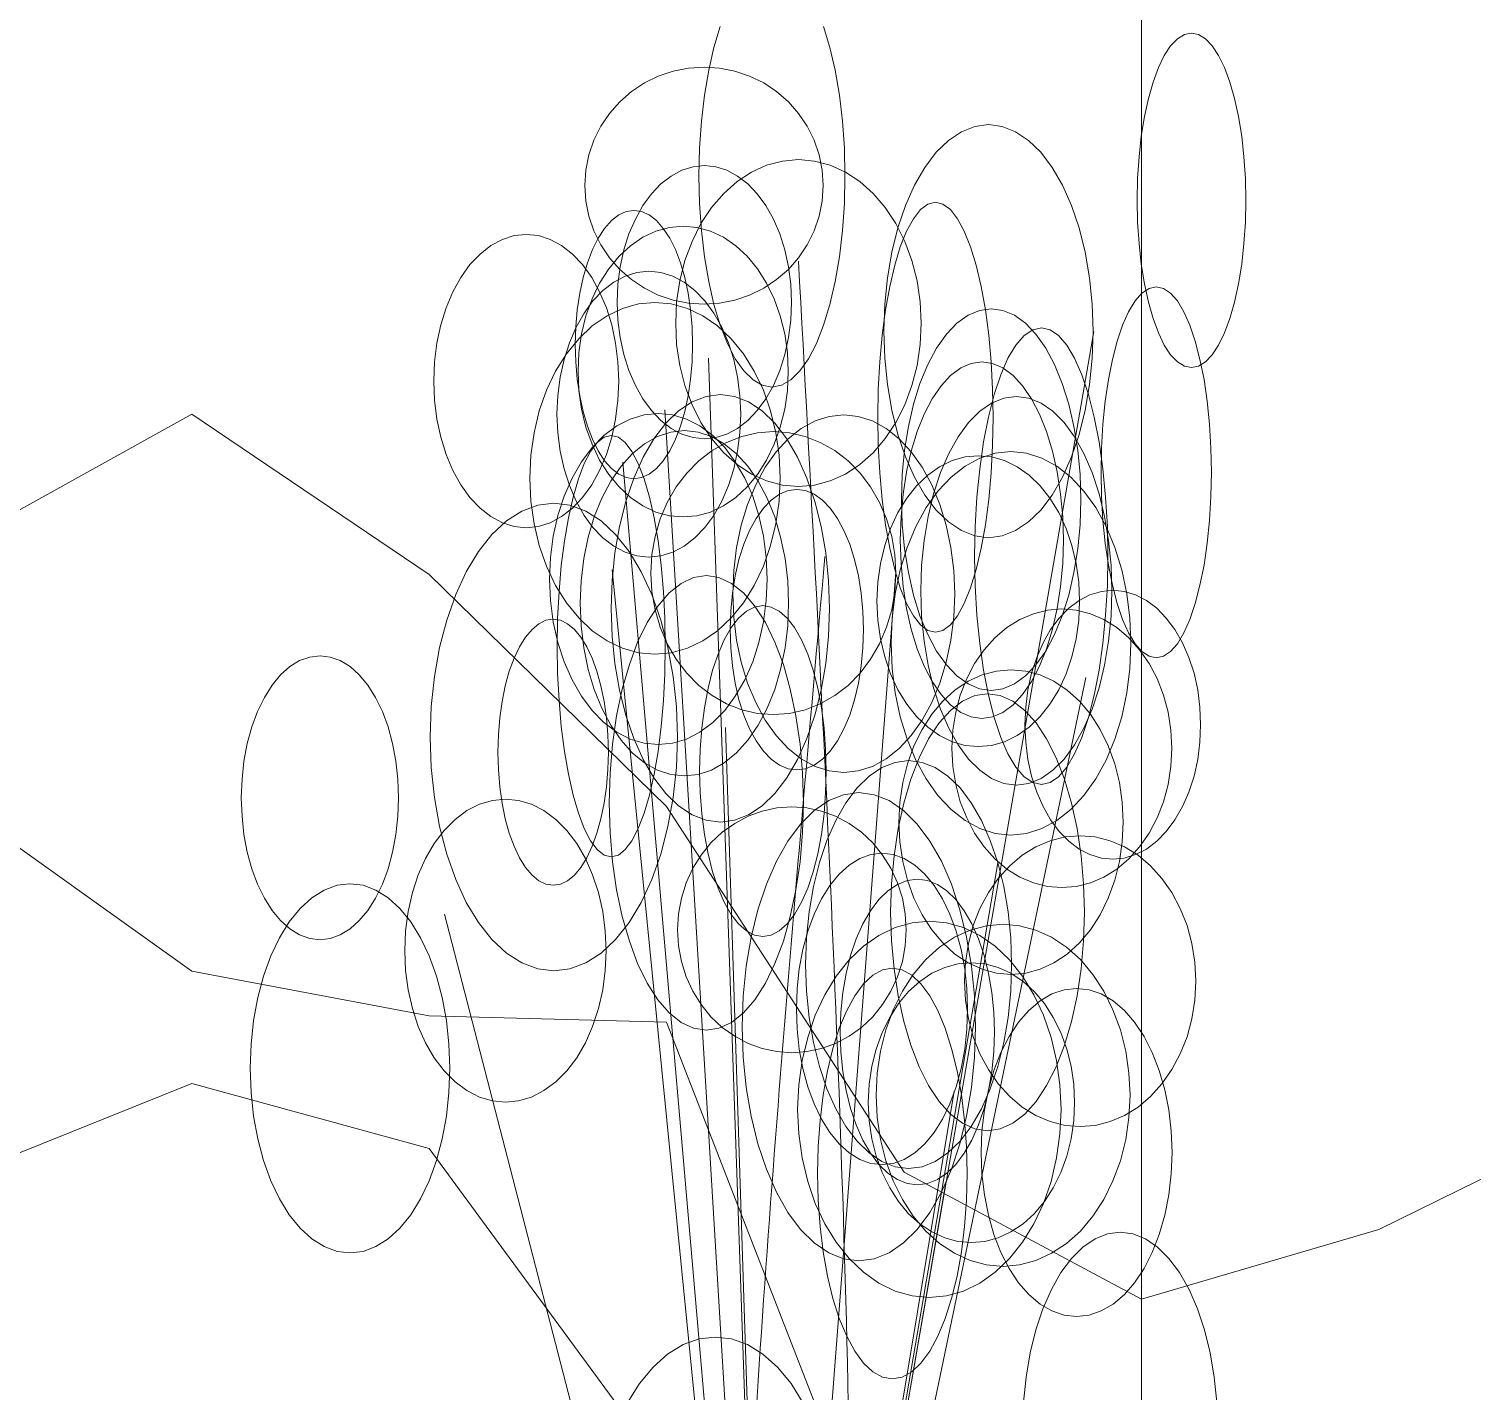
# Model space of a CAD drawing. Header units: millimetres. Extents: x -1800 to 33200, y -8500 to 38400.
# Drawn here: x 7852 to 9033, y 1397 to 2511 of the extents above; entities that cross this region are included whole.
import ezdxf

# ---------------------------------------------------------------- set-up
doc = ezdxf.new("R2010")
doc.units = ezdxf.units.MM
for name, color, linetype, lineweight in [('E-GLASS', 4, 'Continuous', 13), ('E-LANDSCAPE', 8, 'Continuous', 9), ('E-PLANT', 3, 'Continuous', 13)]:
    doc.layers.add(name, color=color, linetype=linetype, lineweight=lineweight)

msp = doc.modelspace()

# ---------------------------------------------------------------- linework, layer by layer
at = {"layer": 'E-GLASS'}
msp.add_line((8762.2, 4691), (8762.2, 241.8), dxfattribs=at)
at = {"layer": 'E-LANDSCAPE'}
for points in [[(6237.1, 1624.9), (6431.4, 1839), (6625.6, 2074.2), (6819.8, 1983.7), (7014.1, 1855.7), (7208.3, 1885.5), (7402.5, 1663.7), (7596.8, 1801.4), (7791, 2088.3), (7985.3, 2196.1), (8179.5, 2064.9), (8373.7, 1875.2), (8568, 1575.8), (8762.2, 1472.1), (8956.4, 1529.1), (9150.7, 1624.4)], [(6237.1, 1339.8), (6431.4, 1679.3), (6625.6, 1752.2), (6819.8, 1706.2), (7014.1, 1692.7), (7208.3, 1411.5), (7402.5, 1550.9), (7596.8, 1662.2), (7791, 1878.8), (7985.3, 1740.3), (8179.5, 1703.8), (8373.7, 1698.7), (8568, 1199), (8762.2, 1118.8), (8956.4, 1155.6), (9150.7, 1234.8)], [(6237.1, 958.4), (6431.4, 1238.6), (6625.6, 1407.2), (6819.8, 1388.5), (7014.1, 1395.7), (7208.3, 1324.1), (7402.5, 1101.8), (7596.8, 1254.5), (7791, 1570.4), (7985.3, 1648.5), (8179.5, 1595.3), (8373.7, 1330.8), (8568, 1133.1), (8762.2, 942.9), (8956.4, 874.7), (9150.7, 887)]]:
    msp.add_lwpolyline(points, dxfattribs=at)
at = {"layer": 'E-PLANT'}
for q in [(8723.3, 2263.8), (8407.9, 2241.8), (8372.3, 2199.7), (8338, 2156.7), (8329.2, 2068.7), (8561.3, 2066.7), (8716.6, 1980.7), (8422, 1939.8), (8644.8, 1829.1), (8191.9, 1787), (8609, 1642.1), (8601.7, 1564.1)]:
    msp.add_line((8460.1, 749.6), q, dxfattribs=at)
for points in [[(8502.1, 2513.2), (8507.3, 2496.2), (8511.6, 2477.4), (8515.1, 2457.1), (8517.6, 2435.7), (8519.1, 2413.6), (8519.6, 2391), (8519.6, 2391), (8519.1, 2368.5), (8517.6, 2346.3), (8515.1, 2324.9), (8511.6, 2304.6), (8507.3, 2285.8), (8502.1, 2268.8), (8496.2, 2253.9), (8489.7, 2241.4), (8482.7, 2231.4), (8475.3, 2224.1), (8467.6, 2219.7), (8459.8, 2218.2), (8452, 2219.7), (8444.4, 2224.1), (8437, 2231.4), (8429.9, 2241.4), (8423.4, 2253.9), (8417.6, 2268.8), (8412.4, 2285.8), (8408.1, 2304.6), (8404.6, 2324.9), (8402.1, 2346.3), (8400.6, 2368.5), (8400.1, 2391), (8400.6, 2413.6), (8402.1, 2435.7), (8404.6, 2457.1), (8408.1, 2477.4), (8412.4, 2496.2), (8417.6, 2513.2)], [(8665.8, 1387.6), (8667.8, 1408.2), (8671.2, 1428), (8675.8, 1446.8), (8681.6, 1464.2), (8688.5, 1479.9), (8696.3, 1493.7), (8705, 1505.4), (8714.3, 1514.6), (8724.2, 1521.3), (8734.4, 1525.4), (8744.8, 1526.8), (8755.2, 1525.4), (8765.5, 1521.3), (8775.3, 1514.6), (8784.7, 1505.4), (8793.4, 1493.7), (8801.2, 1479.9), (8808.1, 1464.2), (8813.9, 1446.8), (8818.5, 1428), (8821.8, 1408.2), (8823.9, 1387.6)], [(8341.5, 1387), (8351.5, 1403), (8362.6, 1416.3), (8374.5, 1427), (8387.1, 1434.8), (8400.2, 1439.5), (8413.5, 1441), (8426.8, 1439.5), (8439.8, 1434.8), (8452.5, 1427), (8464.4, 1416.3), (8475.5, 1403), (8485.5, 1387)]]:
    msp.add_lwpolyline(points, dxfattribs=at)
for points in [[(8847.6, 2371), (8847.2, 2353.2), (8846.1, 2335.6), (8844.2, 2318.7), (8841.6, 2302.6), (8838.4, 2287.7), (8834.6, 2274.3), (8830.2, 2262.5), (8825.3, 2252.5), (8820.1, 2244.6), (8814.6, 2238.9), (8808.9, 2235.4), (8803.1, 2234.2), (8797.3, 2235.4), (8791.6, 2238.9), (8786.1, 2244.6), (8780.9, 2252.5), (8776.1, 2262.5), (8771.7, 2274.3), (8767.9, 2287.7), (8764.7, 2302.6), (8762.1, 2318.7), (8760.2, 2335.6), (8759.1, 2353.2), (8758.7, 2371), (8759.1, 2388.9), (8760.2, 2406.5), (8762.1, 2423.4), (8764.7, 2439.5), (8767.9, 2454.3), (8771.7, 2467.8), (8776.1, 2479.6), (8780.9, 2489.5), (8786.1, 2497.5), (8791.6, 2503.2), (8797.3, 2506.7), (8803.1, 2507.9), (8808.9, 2506.7), (8814.6, 2503.2), (8820.1, 2497.5), (8825.3, 2489.5), (8830.2, 2479.6), (8834.6, 2467.8), (8838.4, 2454.3), (8841.6, 2439.5), (8844.2, 2423.4), (8846.1, 2406.5), (8847.2, 2388.9), (8847.6, 2371)], [(8501.9, 2383.1), (8501, 2370.4), (8498.5, 2358), (8494.4, 2346), (8488.8, 2334.6), (8481.7, 2324.1), (8473.3, 2314.5), (8463.7, 2306.2), (8453.1, 2299.1), (8441.6, 2293.5), (8429.5, 2289.4), (8417, 2286.9), (8404.3, 2286.1), (8391.5, 2286.9), (8379, 2289.4), (8366.9, 2293.5), (8355.5, 2299.1), (8344.9, 2306.2), (8335.3, 2314.5), (8326.9, 2324.1), (8319.8, 2334.6), (8314.1, 2346), (8310, 2358), (8307.5, 2370.4), (8306.7, 2383.1), (8307.5, 2395.8), (8310, 2408.2), (8314.1, 2420.2), (8319.8, 2431.6), (8326.9, 2442.1), (8335.3, 2451.7), (8344.9, 2460), (8355.5, 2467.1), (8366.9, 2472.7), (8379, 2476.8), (8391.5, 2479.2), (8404.3, 2480.1), (8417, 2479.2), (8429.5, 2476.8), (8441.6, 2472.7), (8453.1, 2467.1), (8463.7, 2460), (8473.3, 2451.7), (8481.7, 2442.1), (8488.8, 2431.6), (8494.4, 2420.2), (8498.5, 2408.2), (8501, 2395.8), (8501.9, 2383.1)], [(8722.6, 2264), (8721.9, 2241.9), (8719.7, 2220.3), (8716.1, 2199.3), (8711.2, 2179.5), (8704.9, 2161.1), (8697.6, 2144.5), (8689.1, 2129.9), (8679.8, 2117.6), (8669.8, 2107.9), (8659.2, 2100.8), (8648.2, 2096.5), (8637.1, 2095), (8625.9, 2096.5), (8614.9, 2100.8), (8604.3, 2107.9), (8594.3, 2117.6), (8585, 2129.9), (8576.6, 2144.5), (8569.2, 2161.1), (8563, 2179.5), (8558, 2199.3), (8554.4, 2220.3), (8552.2, 2241.9), (8551.5, 2264), (8552.2, 2286), (8554.4, 2307.7), (8558, 2328.7), (8563, 2348.5), (8569.2, 2366.9), (8576.6, 2383.5), (8585, 2398), (8594.3, 2410.3), (8604.3, 2420.1), (8614.9, 2427.2), (8625.9, 2431.5), (8637.1, 2433), (8648.2, 2431.5), (8659.2, 2427.2), (8669.8, 2420.1), (8679.8, 2410.3), (8689.1, 2398), (8697.6, 2383.5), (8704.9, 2366.9), (8711.2, 2348.5), (8716.1, 2328.7), (8719.7, 2307.7), (8721.9, 2286), (8722.6, 2264)], [(8475.8, 2287.7), (8475.2, 2273.1), (8473.4, 2258.8), (8470.4, 2244.9), (8466.3, 2231.8), (8461.1, 2219.6), (8454.9, 2208.7), (8447.9, 2199), (8440.2, 2190.9), (8431.8, 2184.4), (8423, 2179.7), (8413.9, 2176.9), (8404.6, 2175.9), (8395.3, 2176.9), (8386.1, 2179.7), (8377.3, 2184.4), (8369, 2190.9), (8361.2, 2199), (8354.2, 2208.7), (8348.1, 2219.6), (8342.9, 2231.8), (8338.8, 2244.9), (8335.8, 2258.8), (8333.9, 2273.1), (8333.3, 2287.7), (8333.9, 2302.3), (8335.8, 2316.6), (8338.8, 2330.4), (8342.9, 2343.5), (8348.1, 2355.7), (8354.2, 2366.7), (8361.2, 2376.3), (8369, 2384.4), (8377.3, 2390.9), (8386.1, 2395.6), (8395.3, 2398.5), (8404.6, 2399.4), (8413.9, 2398.5), (8423, 2395.6), (8431.8, 2390.9), (8440.2, 2384.4), (8447.9, 2376.3), (8454.9, 2366.7), (8461.1, 2355.7), (8466.3, 2343.5), (8470.4, 2330.4), (8473.4, 2316.6), (8475.2, 2302.3), (8475.8, 2287.7)], [(8582, 2270.6), (8581.2, 2253.1), (8578.6, 2236), (8574.4, 2219.4), (8568.6, 2203.8), (8561.3, 2189.2), (8552.6, 2176.1), (8542.7, 2164.5), (8531.8, 2154.8), (8520, 2147.1), (8507.6, 2141.5), (8494.7, 2138), (8481.6, 2136.9), (8468.4, 2138), (8455.5, 2141.5), (8443.1, 2147.1), (8431.3, 2154.8), (8420.4, 2164.5), (8410.5, 2176.1), (8401.8, 2189.2), (8394.5, 2203.8), (8388.7, 2219.4), (8384.5, 2236), (8381.9, 2253.1), (8381.1, 2270.6), (8381.9, 2288), (8384.5, 2305.2), (8388.7, 2321.8), (8394.5, 2337.4), (8401.8, 2352), (8410.5, 2365.1), (8420.4, 2376.7), (8431.3, 2386.4), (8443.1, 2394.1), (8455.5, 2399.7), (8468.4, 2403.1), (8481.6, 2404.3), (8494.7, 2403.1), (8507.6, 2399.7), (8520, 2394.1), (8531.8, 2386.4), (8542.7, 2376.7), (8552.6, 2365.1), (8561.3, 2352), (8568.6, 2337.4), (8574.4, 2321.8), (8578.6, 2305.2), (8581.2, 2288), (8582, 2270.6)], [(8394.9, 2253.1), (8394.5, 2238.8), (8393.3, 2224.7), (8391.3, 2211.1), (8388.5, 2198.2), (8385, 2186.3), (8380.9, 2175.5), (8376.2, 2166), (8371, 2158), (8365.3, 2151.7), (8359.4, 2147.1), (8353.2, 2144.3), (8347, 2143.3), (8340.7, 2144.3), (8334.5, 2147.1), (8328.6, 2151.7), (8323, 2158), (8317.8, 2166), (8313, 2175.5), (8308.9, 2186.3), (8305.4, 2198.2), (8302.6, 2211.1), (8300.6, 2224.7), (8299.4, 2238.8), (8299, 2253.1), (8299.4, 2267.4), (8300.6, 2281.5), (8302.6, 2295.1), (8305.4, 2307.9), (8308.9, 2319.9), (8313, 2330.7), (8317.8, 2340.1), (8323, 2348.1), (8328.6, 2354.5), (8334.5, 2359.1), (8340.7, 2361.9), (8347, 2362.8), (8353.2, 2361.9), (8359.4, 2359.1), (8365.3, 2354.5), (8371, 2348.1), (8376.2, 2340.1), (8380.9, 2330.7), (8385, 2319.9), (8388.5, 2307.9), (8391.3, 2295.1), (8393.3, 2281.5), (8394.5, 2267.4), (8394.9, 2253.1)], [(8640.8, 2193.5), (8640.4, 2170.5), (8639.2, 2148), (8637.2, 2126.2), (8634.5, 2105.6), (8631.1, 2086.4), (8627, 2069.1), (8622.4, 2054), (8617.2, 2041.2), (8611.7, 2031), (8605.9, 2023.6), (8599.8, 2019.1), (8593.6, 2017.6), (8587.5, 2019.1), (8581.4, 2023.6), (8575.6, 2031), (8570, 2041.2), (8564.9, 2054), (8560.3, 2069.1), (8556.2, 2086.4), (8552.8, 2105.6), (8550, 2126.2), (8548.1, 2148), (8546.9, 2170.5), (8546.5, 2193.5), (8546.9, 2216.5), (8548.1, 2239), (8550, 2260.8), (8552.8, 2281.4), (8556.2, 2300.6), (8560.3, 2317.9), (8564.9, 2333), (8570, 2345.8), (8575.6, 2356), (8581.4, 2363.4), (8587.5, 2367.9), (8593.6, 2369.4), (8599.8, 2367.9), (8605.9, 2363.4), (8611.7, 2356), (8617.2, 2345.8), (8622.4, 2333), (8627, 2317.9), (8631.1, 2300.6), (8634.5, 2281.4), (8637.2, 2260.8), (8639.2, 2239), (8640.4, 2216.5), (8640.8, 2193.5)], [(8334.6, 2223.2), (8333.9, 2207.5), (8332, 2192.1), (8328.8, 2177.2), (8324.4, 2163.1), (8318.9, 2150.1), (8312.4, 2138.3), (8305, 2127.9), (8296.7, 2119.2), (8287.8, 2112.3), (8278.5, 2107.2), (8268.8, 2104.2), (8258.9, 2103.1), (8249, 2104.2), (8239.3, 2107.2), (8229.9, 2112.3), (8221, 2119.2), (8212.8, 2127.9), (8205.4, 2138.3), (8198.8, 2150.1), (8193.3, 2163.1), (8189, 2177.2), (8185.8, 2192.1), (8183.8, 2207.5), (8183.2, 2223.2), (8183.8, 2238.8), (8185.8, 2254.2), (8189, 2269.1), (8193.3, 2283.2), (8198.8, 2296.2), (8205.4, 2308), (8212.8, 2318.4), (8221, 2327.1), (8229.9, 2334.1), (8239.3, 2339.1), (8249, 2342.2), (8258.9, 2343.2), (8268.8, 2342.2), (8278.5, 2339.1), (8287.8, 2334.1), (8296.7, 2327.1), (8305, 2318.4), (8312.4, 2308), (8318.9, 2296.2), (8324.4, 2283.2), (8328.8, 2269.1), (8332, 2254.2), (8333.9, 2238.8), (8334.6, 2223.2)], [(8473.2, 2230.9), (8472.5, 2215.4), (8470.3, 2200.1), (8466.7, 2185.4), (8461.7, 2171.5), (8455.5, 2158.5), (8448, 2146.8), (8439.6, 2136.6), (8430.2, 2127.9), (8420.1, 2121), (8409.5, 2116), (8398.4, 2113), (8387.2, 2112), (8376, 2113), (8364.9, 2116), (8354.3, 2121), (8344.2, 2127.9), (8334.8, 2136.6), (8326.4, 2146.8), (8318.9, 2158.5), (8312.7, 2171.5), (8307.7, 2185.4), (8304.1, 2200.1), (8301.9, 2215.4), (8301.2, 2230.9), (8301.9, 2246.5), (8304.1, 2261.7), (8307.7, 2276.5), (8312.7, 2290.4), (8318.9, 2303.3), (8326.4, 2315), (8334.8, 2325.3), (8344.2, 2333.9), (8354.3, 2340.8), (8364.9, 2345.8), (8376, 2348.9), (8387.2, 2349.9), (8398.4, 2348.9), (8409.5, 2345.8), (8420.1, 2340.8), (8430.2, 2333.9), (8439.6, 2325.3), (8448, 2315), (8455.5, 2303.3), (8461.7, 2290.4), (8466.7, 2276.5), (8470.3, 2261.7), (8472.5, 2246.5), (8473.2, 2230.9)], [(8434.4, 2196), (8433.7, 2180.8), (8431.8, 2165.8), (8428.7, 2151.3), (8424.3, 2137.6), (8418.9, 2124.8), (8412.4, 2113.3), (8405, 2103.3), (8396.8, 2094.8), (8388, 2088), (8378.7, 2083.1), (8369, 2080.1), (8359.2, 2079.1), (8349.4, 2080.1), (8339.8, 2083.1), (8330.4, 2088), (8321.6, 2094.8), (8313.4, 2103.3), (8306.1, 2113.3), (8299.6, 2124.8), (8294.1, 2137.6), (8289.8, 2151.3), (8286.6, 2165.8), (8284.7, 2180.8), (8284, 2196), (8284.7, 2211.3), (8286.6, 2226.3), (8289.8, 2240.8), (8294.1, 2254.5), (8299.6, 2267.2), (8306.1, 2278.7), (8313.4, 2288.8), (8321.6, 2297.3), (8330.4, 2304.1), (8339.8, 2309), (8349.4, 2312), (8359.2, 2313), (8369, 2312), (8378.7, 2309), (8388, 2304.1), (8396.8, 2297.3), (8405, 2288.8), (8412.4, 2278.7), (8418.9, 2267.2), (8424.3, 2254.5), (8428.7, 2240.8), (8431.8, 2226.3), (8433.7, 2211.3), (8434.4, 2196)], [(8819.4, 2148.5), (8819.1, 2128.7), (8817.9, 2109.2), (8816, 2090.4), (8813.4, 2072.6), (8810.1, 2056.1), (8806.2, 2041.2), (8801.8, 2028.1), (8796.9, 2017.1), (8791.6, 2008.3), (8786, 2001.9), (8780.2, 1998), (8774.3, 1996.7), (8768.4, 1998), (8762.6, 2001.9), (8757, 2008.3), (8751.7, 2017.1), (8746.8, 2028.1), (8742.4, 2041.2), (8738.5, 2056.1), (8735.2, 2072.6), (8732.6, 2090.4), (8730.7, 2109.2), (8729.6, 2128.7), (8729.2, 2148.5), (8729.6, 2168.3), (8730.7, 2187.8), (8732.6, 2206.6), (8735.2, 2224.4), (8738.5, 2240.9), (8742.4, 2255.8), (8746.8, 2268.9), (8751.7, 2279.9), (8757, 2288.7), (8762.6, 2295.1), (8768.4, 2298.9), (8774.3, 2300.2), (8780.2, 2298.9), (8786, 2295.1), (8791.6, 2288.7), (8796.9, 2279.9), (8801.8, 2268.9), (8806.2, 2255.8), (8810.1, 2240.9), (8813.4, 2224.4), (8816, 2206.6), (8817.9, 2187.8), (8819.1, 2168.3), (8819.4, 2148.5)], [(8466.6, 2143.6), (8465.7, 2124.8), (8463.1, 2106.3), (8458.8, 2088.5), (8452.9, 2071.6), (8445.4, 2055.9), (8436.6, 2041.8), (8426.5, 2029.4), (8415.4, 2018.9), (8403.3, 2010.6), (8390.7, 2004.5), (8377.5, 2000.8), (8364.1, 1999.6), (8350.8, 2000.8), (8337.6, 2004.5), (8325, 2010.6), (8312.9, 2018.9), (8301.8, 2029.4), (8291.7, 2041.8), (8282.9, 2055.9), (8275.4, 2071.6), (8269.5, 2088.5), (8265.2, 2106.3), (8262.6, 2124.8), (8261.7, 2143.6), (8262.6, 2162.4), (8265.2, 2180.8), (8269.5, 2198.7), (8275.4, 2215.6), (8282.9, 2231.2), (8291.7, 2245.4), (8301.8, 2257.8), (8312.9, 2268.3), (8325, 2276.6), (8337.6, 2282.6), (8350.8, 2286.3), (8364.1, 2287.5), (8377.5, 2286.3), (8390.7, 2282.6), (8403.3, 2276.6), (8415.4, 2268.3), (8426.5, 2257.8), (8436.6, 2245.4), (8445.4, 2231.2), (8452.9, 2215.6), (8458.8, 2198.7), (8463.1, 2180.8), (8465.7, 2162.4), (8466.6, 2143.6)], [(8712.6, 2126.2), (8712, 2105.8), (8710.1, 2085.8), (8707, 2066.4), (8702.8, 2048.1), (8697.4, 2031.1), (8691.1, 2015.8), (8683.9, 2002.3), (8675.9, 1991), (8667.3, 1981.9), (8658.2, 1975.4), (8648.8, 1971.4), (8639.2, 1970), (8629.7, 1971.4), (8620.3, 1975.4), (8611.2, 1981.9), (8602.6, 1991), (8594.6, 2002.3), (8587.4, 2015.8), (8581, 2031.1), (8575.7, 2048.1), (8571.5, 2066.4), (8568.4, 2085.8), (8566.5, 2105.8), (8565.9, 2126.2), (8566.5, 2146.6), (8568.4, 2166.6), (8571.5, 2185.9), (8575.7, 2204.2), (8581, 2221.2), (8587.4, 2236.6), (8594.6, 2250), (8602.6, 2261.4), (8611.2, 2270.4), (8620.3, 2277), (8629.7, 2281), (8639.2, 2282.3), (8648.8, 2281), (8658.2, 2277), (8667.3, 2270.4), (8675.9, 2261.4), (8683.9, 2250), (8691.1, 2236.6), (8697.4, 2221.2), (8702.8, 2204.2), (8707, 2185.9), (8710.1, 2166.6), (8712, 2146.6), (8712.6, 2126.2)], [(8734.8, 2079.9), (8734.3, 2055.5), (8732.9, 2031.5), (8730.7, 2008.4), (8727.5, 1986.5), (8723.5, 1966.1), (8718.8, 1947.8), (8713.5, 1931.6), (8707.5, 1918.1), (8701.1, 1907.2), (8694.4, 1899.4), (8687.4, 1894.6), (8680.3, 1893), (8673.2, 1894.6), (8666.2, 1899.4), (8659.4, 1907.2), (8653, 1918.1), (8647.1, 1931.6), (8641.7, 1947.8), (8637, 1966.1), (8633.1, 1986.5), (8629.9, 2008.4), (8627.6, 2031.5), (8626.2, 2055.5), (8625.7, 2079.9), (8626.2, 2104.3), (8627.6, 2128.3), (8629.9, 2151.4), (8633.1, 2173.4), (8637, 2193.7), (8641.7, 2212.1), (8647.1, 2228.2), (8653, 2241.8), (8659.4, 2252.6), (8666.2, 2260.4), (8673.2, 2265.2), (8680.3, 2266.8), (8687.4, 2265.2), (8694.4, 2260.4), (8701.1, 2252.6), (8707.5, 2241.8), (8713.5, 2228.2), (8718.8, 2212.1), (8723.5, 2193.7), (8727.5, 2173.4), (8730.7, 2151.4), (8732.9, 2128.3), (8734.3, 2104.3), (8734.8, 2079.9)], [(8698.4, 2093), (8697.8, 2074), (8696.1, 2055.2), (8693.3, 2037.2), (8689.4, 2020.1), (8684.6, 2004.2), (8678.8, 1989.8), (8672.3, 1977.3), (8665, 1966.7), (8657.2, 1958.2), (8648.9, 1952.1), (8640.3, 1948.4), (8631.6, 1947.1), (8622.9, 1948.4), (8614.4, 1952.1), (8606.1, 1958.2), (8598.3, 1966.7), (8591, 1977.3), (8584.4, 1989.8), (8578.7, 2004.2), (8573.8, 2020.1), (8570, 2037.2), (8567.2, 2055.2), (8565.5, 2074), (8564.9, 2093), (8565.5, 2112), (8567.2, 2130.7), (8570, 2148.8), (8573.8, 2165.9), (8578.7, 2181.8), (8584.4, 2196.1), (8591, 2208.7), (8598.3, 2219.3), (8606.1, 2227.8), (8614.4, 2233.9), (8622.9, 2237.6), (8631.6, 2238.9), (8640.3, 2237.6), (8648.9, 2233.9), (8657.2, 2227.8), (8665, 2219.3), (8672.3, 2208.7), (8678.8, 2196.1), (8684.6, 2181.8), (8689.4, 2165.9), (8693.3, 2148.8), (8696.1, 2130.7), (8697.8, 2112), (8698.4, 2093)], [(8507, 2037.2), (8506.2, 2014.4), (8504, 1992), (8500.2, 1970.3), (8495, 1949.8), (8488.5, 1930.8), (8480.8, 1913.6), (8472, 1898.5), (8462.3, 1885.8), (8451.8, 1875.7), (8440.8, 1868.3), (8429.3, 1863.9), (8417.7, 1862.4), (8406, 1863.9), (8394.5, 1868.3), (8383.5, 1875.7), (8373, 1885.8), (8363.3, 1898.5), (8354.5, 1913.6), (8346.8, 1930.8), (8340.3, 1949.8), (8335.1, 1970.3), (8331.4, 1992), (8329.1, 2014.4), (8328.3, 2037.2), (8329.1, 2060.1), (8331.4, 2082.5), (8335.1, 2104.2), (8340.3, 2124.7), (8346.8, 2143.7), (8354.5, 2160.9), (8363.3, 2176), (8373, 2188.7), (8383.5, 2198.8), (8394.5, 2206.1), (8406, 2210.6), (8417.7, 2212.1), (8429.3, 2210.6), (8440.8, 2206.1), (8451.8, 2198.8), (8462.3, 2188.7), (8472, 2176), (8480.8, 2160.9), (8488.5, 2143.7), (8495, 2124.7), (8500.2, 2104.2), (8504, 2082.5), (8506.2, 2060.1), (8507, 2037.2)], [(8738, 2051.5), (8737.3, 2030.8), (8735.3, 2010.4), (8732, 1990.7), (8727.5, 1972.1), (8721.8, 1954.8), (8715.1, 1939.1), (8707.4, 1925.4), (8698.9, 1913.9), (8689.7, 1904.7), (8680.1, 1898), (8670, 1894), (8659.8, 1892.6), (8649.6, 1894), (8639.6, 1898), (8629.9, 1904.7), (8620.7, 1913.9), (8612.2, 1925.4), (8604.5, 1939.1), (8597.8, 1954.8), (8592.1, 1972.1), (8587.6, 1990.7), (8584.3, 2010.4), (8582.3, 2030.8), (8581.6, 2051.5), (8582.3, 2072.3), (8584.3, 2092.7), (8587.6, 2112.3), (8592.1, 2131), (8597.8, 2148.3), (8604.5, 2163.9), (8612.2, 2177.6), (8620.7, 2189.2), (8629.9, 2198.4), (8639.6, 2205), (8649.6, 2209.1), (8659.8, 2210.4), (8670, 2209.1), (8680.1, 2205), (8689.7, 2198.4), (8698.9, 2189.2), (8707.4, 2177.6), (8715.1, 2163.9), (8721.8, 2148.3), (8727.5, 2131), (8732, 2112.3), (8735.3, 2092.7), (8737.3, 2072.3), (8738, 2051.5)], [(8456, 2061.2), (8455.2, 2043.5), (8453, 2026.1), (8449.2, 2009.3), (8444.1, 1993.5), (8437.6, 1978.7), (8429.9, 1965.4), (8421.2, 1953.7), (8411.5, 1943.9), (8401, 1936), (8390, 1930.3), (8378.6, 1926.9), (8367, 1925.7), (8355.3, 1926.9), (8343.9, 1930.3), (8332.9, 1936), (8322.4, 1943.9), (8312.8, 1953.7), (8304, 1965.4), (8296.3, 1978.7), (8289.9, 1993.5), (8284.7, 2009.3), (8281, 2026.1), (8278.7, 2043.5), (8277.9, 2061.2), (8278.7, 2078.9), (8281, 2096.3), (8284.7, 2113.1), (8289.9, 2129), (8296.3, 2143.7), (8304, 2157), (8312.8, 2168.7), (8322.4, 2178.6), (8332.9, 2186.4), (8343.9, 2192.1), (8355.3, 2195.6), (8367, 2196.7), (8378.6, 2195.6), (8390, 2192.1), (8401, 2186.4), (8411.5, 2178.6), (8421.2, 2168.7), (8429.9, 2157), (8437.6, 2143.7), (8444.1, 2129), (8449.2, 2113.1), (8453, 2096.3), (8455.2, 2078.9), (8456, 2061.2)], [(8609.4, 2049.2), (8608.7, 2030.1), (8606.3, 2011.3), (8602.5, 1993.2), (8597.3, 1976), (8590.7, 1960.1), (8582.8, 1945.7), (8573.9, 1933.1), (8564, 1922.5), (8553.4, 1914), (8542.1, 1907.9), (8530.5, 1904.2), (8518.6, 1902.9), (8506.8, 1904.2), (8495.1, 1907.9), (8483.9, 1914), (8473.2, 1922.5), (8463.3, 1933.1), (8454.4, 1945.7), (8446.6, 1960.1), (8440, 1976), (8434.7, 1993.2), (8430.9, 2011.3), (8428.6, 2030.1), (8427.8, 2049.2), (8428.6, 2068.3), (8430.9, 2087), (8434.7, 2105.2), (8440, 2122.3), (8446.6, 2138.2), (8454.4, 2152.6), (8463.3, 2165.2), (8473.2, 2175.9), (8483.9, 2184.3), (8495.1, 2190.5), (8506.8, 2194.2), (8518.6, 2195.5), (8530.5, 2194.2), (8542.1, 2190.5), (8553.4, 2184.3), (8564, 2175.9), (8573.9, 2165.2), (8582.8, 2152.6), (8590.7, 2138.2), (8597.3, 2122.3), (8602.5, 2105.2), (8606.3, 2087), (8608.7, 2068.3), (8609.4, 2049.2)], [(8372.6, 2006.3), (8372.2, 1983.8), (8371.1, 1961.7), (8369.2, 1940.4), (8366.7, 1920.1), (8363.5, 1901.4), (8359.7, 1884.4), (8355.3, 1869.6), (8350.5, 1857), (8345.3, 1847.1), (8339.8, 1839.8), (8334.2, 1835.4), (8328.4, 1834), (8322.6, 1835.4), (8316.9, 1839.8), (8311.5, 1847.1), (8306.3, 1857), (8301.5, 1869.6), (8297.1, 1884.4), (8293.3, 1901.4), (8290.1, 1920.1), (8287.5, 1940.4), (8285.7, 1961.7), (8284.5, 1983.8), (8284.2, 2006.3), (8284.5, 2028.8), (8285.7, 2050.9), (8287.5, 2072.3), (8290.1, 2092.5), (8293.3, 2111.2), (8297.1, 2128.2), (8301.5, 2143.1), (8306.3, 2155.6), (8311.5, 2165.6), (8316.9, 2172.8), (8322.6, 2177.2), (8328.4, 2178.7), (8334.2, 2177.2), (8339.8, 2172.8), (8345.3, 2165.6), (8350.5, 2155.6), (8355.3, 2143.1), (8359.7, 2128.2), (8363.5, 2111.2), (8366.7, 2092.5), (8369.2, 2072.3), (8371.1, 2050.9), (8372.2, 2028.8), (8372.6, 2006.3)], [(8473.5, 2041.4), (8472.8, 2022.9), (8470.6, 2004.8), (8467, 1987.3), (8462.1, 1970.7), (8455.9, 1955.4), (8448.6, 1941.5), (8440.2, 1929.3), (8430.9, 1919), (8420.9, 1910.9), (8410.3, 1904.9), (8399.4, 1901.3), (8388.3, 1900.1), (8377.1, 1901.3), (8366.2, 1904.9), (8355.6, 1910.9), (8345.6, 1919), (8336.4, 1929.3), (8328, 1941.5), (8320.6, 1955.4), (8314.4, 1970.7), (8309.5, 1987.3), (8305.9, 2004.8), (8303.7, 2022.9), (8303, 2041.4), (8303.7, 2059.8), (8305.9, 2077.9), (8309.5, 2095.4), (8314.4, 2112), (8320.6, 2127.3), (8328, 2141.2), (8336.4, 2153.4), (8345.6, 2163.7), (8355.6, 2171.8), (8366.2, 2177.8), (8377.1, 2181.4), (8388.3, 2182.6), (8399.4, 2181.4), (8410.3, 2177.8), (8420.9, 2171.8), (8430.9, 2163.7), (8440.2, 2153.4), (8448.6, 2141.2), (8455.9, 2127.3), (8462.1, 2112), (8467, 2095.4), (8470.6, 2077.9), (8472.8, 2059.8), (8473.5, 2041.4)], [(8561.3, 2066.1), (8560.5, 2051), (8557.9, 2036.1), (8553.7, 2021.8), (8547.9, 2008.2), (8540.6, 1995.6), (8532, 1984.2), (8522.1, 1974.2), (8511.2, 1965.8), (8499.4, 1959.1), (8487, 1954.3), (8474.2, 1951.3), (8461.1, 1950.3), (8448, 1951.3), (8435.1, 1954.3), (8422.7, 1959.1), (8410.9, 1965.8), (8400, 1974.2), (8390.2, 1984.2), (8381.5, 1995.6), (8374.2, 2008.2), (8368.4, 2021.8), (8364.2, 2036.1), (8361.7, 2051), (8360.8, 2066.1), (8361.7, 2081.2), (8364.2, 2096), (8368.4, 2110.4), (8374.2, 2123.9), (8381.5, 2136.5), (8390.2, 2147.9), (8400, 2157.9), (8410.9, 2166.3), (8422.7, 2173), (8435.1, 2177.9), (8448, 2180.8), (8461.1, 2181.8), (8474.2, 2180.8), (8487, 2177.9), (8499.4, 2173), (8511.2, 2166.3), (8522.1, 2157.9), (8532, 2147.9), (8540.6, 2136.5), (8547.9, 2123.9), (8553.7, 2110.4), (8557.9, 2096), (8560.5, 2081.2), (8561.3, 2066.1)], [(8711.6, 2043.1), (8710.9, 2027.6), (8708.8, 2012.3), (8705.3, 1997.5), (8700.5, 1983.6), (8694.5, 1970.6), (8687.3, 1958.9), (8679.2, 1948.7), (8670.2, 1940), (8660.4, 1933.1), (8650.2, 1928.1), (8639.5, 1925.1), (8628.7, 1924.1), (8617.9, 1925.1), (8607.3, 1928.1), (8597, 1933.1), (8587.3, 1940), (8578.2, 1948.7), (8570.1, 1958.9), (8562.9, 1970.6), (8556.9, 1983.6), (8552.1, 1997.5), (8548.6, 2012.3), (8546.5, 2027.6), (8545.8, 2043.1), (8546.5, 2058.6), (8548.6, 2073.9), (8552.1, 2088.6), (8556.9, 2102.6), (8562.9, 2115.6), (8570.1, 2127.3), (8578.2, 2137.5), (8587.3, 2146.2), (8597, 2153.1), (8607.3, 2158.1), (8617.9, 2161.1), (8628.7, 2162.1), (8639.5, 2161.1), (8650.2, 2158.1), (8660.4, 2153.1), (8670.2, 2146.2), (8679.2, 2137.5), (8687.3, 2127.3), (8694.5, 2115.6), (8700.5, 2102.6), (8705.3, 2088.6), (8708.8, 2073.9), (8710.9, 2058.6), (8711.6, 2043.1)], [(8753.5, 2008.6), (8752.7, 1988.1), (8750.2, 1968), (8746.1, 1948.5), (8740.4, 1930.1), (8733.3, 1913), (8724.8, 1897.6), (8715.1, 1884.1), (8704.5, 1872.7), (8693, 1863.6), (8680.8, 1857), (8668.2, 1853), (8655.4, 1851.6), (8642.6, 1853), (8630, 1857), (8617.9, 1863.6), (8606.4, 1872.7), (8595.7, 1884.1), (8586.1, 1897.6), (8577.6, 1913), (8570.5, 1930.1), (8564.8, 1948.5), (8560.7, 1968), (8558.2, 1988.1), (8557.3, 2008.6), (8558.2, 2029.1), (8560.7, 2049.2), (8564.8, 2068.6), (8570.5, 2087), (8577.6, 2104.1), (8586.1, 2119.6), (8595.7, 2133.1), (8606.4, 2144.5), (8617.9, 2153.6), (8630, 2160.2), (8642.6, 2164.2), (8655.4, 2165.5), (8668.2, 2164.2), (8680.8, 2160.2), (8693, 2153.6), (8704.5, 2144.5), (8715.1, 2133.1), (8724.8, 2119.6), (8733.3, 2104.1), (8740.4, 2087), (8746.1, 2068.6), (8750.2, 2049.2), (8752.7, 2029.1), (8753.5, 2008.6)], [(8534.8, 2019.8), (8534.3, 2004.8), (8532.9, 1990.1), (8530.7, 1975.9), (8527.5, 1962.4), (8523.5, 1949.9), (8518.8, 1938.7), (8513.5, 1928.8), (8507.5, 1920.4), (8501.1, 1913.8), (8494.3, 1909), (8487.3, 1906), (8480.2, 1905), (8473.1, 1906), (8466.1, 1909), (8459.3, 1913.8), (8452.9, 1920.4), (8447, 1928.8), (8441.6, 1938.7), (8436.9, 1949.9), (8432.9, 1962.4), (8429.8, 1975.9), (8427.5, 1990.1), (8426.1, 2004.8), (8425.6, 2019.8), (8426.1, 2034.8), (8427.5, 2049.5), (8429.8, 2063.7), (8432.9, 2077.2), (8436.9, 2089.6), (8441.6, 2100.9), (8447, 2110.8), (8452.9, 2119.2), (8459.3, 2125.8), (8466.1, 2130.6), (8473.1, 2133.6), (8480.2, 2134.5), (8487.3, 2133.6), (8494.3, 2130.6), (8501.1, 2125.8), (8507.5, 2119.2), (8513.5, 2110.8), (8518.8, 2100.9), (8523.5, 2089.6), (8527.5, 2077.2), (8530.7, 2063.7), (8532.9, 2049.5), (8534.3, 2034.8), (8534.8, 2019.8)], [(8382.5, 1931.9), (8381.7, 1906.9), (8379.1, 1882.4), (8374.8, 1858.7), (8369, 1836.2), (8361.6, 1815.4), (8352.9, 1796.6), (8343, 1780.1), (8331.9, 1766.2), (8320.1, 1755.1), (8307.6, 1747.1), (8294.6, 1742.2), (8281.4, 1740.5), (8268.2, 1742.2), (8255.2, 1747.1), (8242.7, 1755.1), (8230.8, 1766.2), (8219.8, 1780.1), (8209.8, 1796.6), (8201.1, 1815.4), (8193.8, 1836.2), (8187.9, 1858.7), (8183.7, 1882.4), (8181.1, 1906.9), (8180.2, 1931.9), (8181.1, 1956.9), (8183.7, 1981.4), (8187.9, 2005.1), (8193.8, 2027.6), (8201.1, 2048.4), (8209.8, 2067.2), (8219.8, 2083.7), (8230.8, 2097.6), (8242.7, 2108.7), (8255.2, 2116.7), (8268.2, 2121.6), (8281.4, 2123.2), (8294.6, 2121.6), (8307.6, 2116.7), (8320.1, 2108.7), (8331.9, 2097.6), (8343, 2083.7), (8352.9, 2067.2), (8361.6, 2048.4), (8369, 2027.6), (8374.8, 2005.1), (8379.1, 1981.4), (8381.7, 1956.9), (8382.5, 1931.9)], [(8485.6, 1878), (8484.9, 1853.8), (8482.9, 1829.9), (8479.5, 1806.9), (8474.9, 1785.1), (8469.2, 1764.8), (8462.3, 1746.6), (8454.5, 1730.5), (8445.9, 1717), (8436.6, 1706.2), (8426.7, 1698.4), (8416.5, 1693.7), (8406.2, 1692.1), (8395.8, 1693.7), (8385.6, 1698.4), (8375.8, 1706.2), (8366.5, 1717), (8357.8, 1730.5), (8350, 1746.6), (8343.2, 1764.8), (8337.4, 1785.1), (8332.8, 1806.9), (8329.5, 1829.9), (8327.4, 1853.8), (8326.8, 1878), (8327.4, 1902.3), (8329.5, 1926.2), (8332.8, 1949.2), (8337.4, 1971), (8343.2, 1991.2), (8350, 2009.5), (8357.8, 2025.6), (8366.5, 2039.1), (8375.8, 2049.8), (8385.6, 2057.6), (8395.8, 2062.4), (8406.2, 2064), (8416.5, 2062.4), (8426.7, 2057.6), (8436.6, 2049.8), (8445.9, 2039.1), (8454.5, 2025.6), (8462.3, 2009.5), (8469.2, 1991.2), (8474.9, 1971), (8479.5, 1949.2), (8482.9, 1926.2), (8484.9, 1902.3), (8485.6, 1878)], [(8810.6, 1942), (8810, 1927.6), (8808.2, 1913.5), (8805.2, 1899.8), (8801, 1886.9), (8795.8, 1875), (8789.6, 1864.1), (8782.5, 1854.7), (8774.7, 1846.7), (8766.3, 1840.3), (8757.4, 1835.7), (8748.1, 1832.9), (8738.7, 1831.9), (8729.4, 1832.9), (8720.1, 1835.7), (8711.2, 1840.3), (8702.8, 1846.7), (8695, 1854.7), (8687.9, 1864.1), (8681.7, 1875), (8676.5, 1886.9), (8672.3, 1899.8), (8669.3, 1913.5), (8667.5, 1927.6), (8666.9, 1942), (8667.5, 1956.3), (8669.3, 1970.4), (8672.3, 1984.1), (8676.5, 1997), (8681.7, 2009), (8687.9, 2019.8), (8695, 2029.3), (8702.8, 2037.3), (8711.2, 2043.6), (8720.1, 2048.3), (8729.4, 2051.1), (8738.7, 2052), (8748.1, 2051.1), (8757.4, 2048.3), (8766.3, 2043.6), (8774.7, 2037.3), (8782.5, 2029.3), (8789.6, 2019.8), (8795.8, 2009), (8801, 1997), (8805.2, 1984.1), (8808.2, 1970.4), (8810, 1956.3), (8810.6, 1942)], [(8504.3, 1904.1), (8503.8, 1886.4), (8502.5, 1869.1), (8500.3, 1852.3), (8497.3, 1836.4), (8493.6, 1821.7), (8489.1, 1808.4), (8484, 1796.7), (8478.4, 1786.8), (8472.3, 1779), (8465.9, 1773.3), (8459.2, 1769.9), (8452.5, 1768.7), (8445.7, 1769.9), (8439, 1773.3), (8432.6, 1779), (8426.5, 1786.8), (8420.9, 1796.7), (8415.8, 1808.4), (8411.3, 1821.7), (8407.6, 1836.4), (8404.6, 1852.3), (8402.4, 1869.1), (8401.1, 1886.4), (8400.6, 1904.1), (8401.1, 1921.8), (8402.4, 1939.1), (8404.6, 1955.9), (8407.6, 1971.8), (8411.3, 1986.5), (8415.8, 1999.8), (8420.9, 2011.5), (8426.5, 2021.4), (8432.6, 2029.2), (8439, 2034.9), (8445.7, 2038.3), (8452.5, 2039.5), (8459.2, 2038.3), (8465.9, 2034.9), (8472.3, 2029.2), (8478.4, 2021.4), (8484, 2011.5), (8489.1, 1999.8), (8493.6, 1986.5), (8497.3, 1971.8), (8500.3, 1955.9), (8502.5, 1939.1), (8503.8, 1921.8), (8504.3, 1904.1)], [(8787, 1922.7), (8786.3, 1907.8), (8784, 1893.2), (8780.2, 1879), (8775, 1865.7), (8768.4, 1853.3), (8760.7, 1842.1), (8751.8, 1832.2), (8742, 1823.9), (8731.5, 1817.3), (8720.4, 1812.5), (8708.8, 1809.6), (8697.1, 1808.7), (8685.3, 1809.6), (8673.8, 1812.5), (8662.6, 1817.3), (8652.1, 1823.9), (8642.3, 1832.2), (8633.5, 1842.1), (8625.7, 1853.3), (8619.2, 1865.7), (8614, 1879), (8610.2, 1893.2), (8607.9, 1907.8), (8607.1, 1922.7), (8607.9, 1937.6), (8610.2, 1952.2), (8614, 1966.3), (8619.2, 1979.7), (8625.7, 1992.1), (8633.5, 2003.3), (8642.3, 2013.2), (8652.1, 2021.4), (8662.6, 2028), (8673.8, 2032.8), (8685.3, 2035.7), (8697.1, 2036.7), (8708.8, 2035.7), (8720.4, 2032.8), (8731.5, 2028), (8742, 2021.4), (8751.8, 2013.2), (8760.7, 2003.3), (8768.4, 1992.1), (8775, 1979.7), (8780.2, 1966.3), (8784, 1952.2), (8786.3, 1937.6), (8787, 1922.7)], [(8326.1, 1919.5), (8325.7, 1905.3), (8324.5, 1891.3), (8322.6, 1877.8), (8320, 1865), (8316.7, 1853.2), (8312.8, 1842.5), (8308.4, 1833.1), (8303.5, 1825.2), (8298.2, 1818.9), (8292.6, 1814.3), (8286.8, 1811.6), (8280.9, 1810.6), (8275, 1811.6), (8269.2, 1814.3), (8263.6, 1818.9), (8258.3, 1825.2), (8253.3, 1833.1), (8248.9, 1842.5), (8245, 1853.2), (8241.7, 1865), (8239.1, 1877.8), (8237.2, 1891.3), (8236, 1905.3), (8235.7, 1919.5), (8236, 1933.7), (8237.2, 1947.6), (8239.1, 1961.1), (8241.7, 1973.9), (8245, 1985.7), (8248.9, 1996.4), (8253.3, 2005.8), (8258.3, 2013.7), (8263.6, 2020), (8269.2, 2024.6), (8275, 2027.4), (8280.9, 2028.3), (8286.8, 2027.4), (8292.6, 2024.6), (8298.2, 2020), (8303.5, 2013.7), (8308.4, 2005.8), (8312.8, 1996.4), (8316.7, 1985.7), (8320, 1973.9), (8322.6, 1961.1), (8324.5, 1947.6), (8325.7, 1933.7), (8326.1, 1919.5)], [(8154.4, 1882.2), (8153.8, 1867.1), (8152.2, 1852.2), (8149.5, 1837.8), (8145.8, 1824.2), (8141.1, 1811.5), (8135.5, 1800.1), (8129.2, 1790.1), (8122.2, 1781.7), (8114.7, 1774.9), (8106.7, 1770.1), (8098.5, 1767.1), (8090.1, 1766.1), (8081.7, 1767.1), (8073.4, 1770.1), (8065.4, 1774.9), (8057.9, 1781.7), (8050.9, 1790.1), (8044.6, 1800.1), (8039, 1811.5), (8034.4, 1824.2), (8030.6, 1837.8), (8027.9, 1852.2), (8026.3, 1867.1), (8025.7, 1882.2), (8026.3, 1897.4), (8027.9, 1912.3), (8030.6, 1926.7), (8034.4, 1940.3), (8039, 1952.9), (8044.6, 1964.3), (8050.9, 1974.3), (8057.9, 1982.8), (8065.4, 1989.5), (8073.4, 1994.4), (8081.7, 1997.3), (8090.1, 1998.3), (8098.5, 1997.3), (8106.7, 1994.4), (8114.7, 1989.5), (8122.2, 1982.8), (8129.2, 1974.3), (8135.5, 1964.3), (8141.1, 1952.9), (8145.8, 1940.3), (8149.5, 1926.7), (8152.2, 1912.3), (8153.8, 1897.4), (8154.4, 1882.2)], [(8747.3, 1862.4), (8746.5, 1846.1), (8744.2, 1830.1), (8740.3, 1814.7), (8735, 1800.1), (8728.3, 1786.5), (8720.4, 1774.2), (8711.4, 1763.5), (8701.4, 1754.4), (8690.6, 1747.2), (8679.3, 1742), (8667.5, 1738.8), (8655.5, 1737.7), (8643.5, 1738.8), (8631.8, 1742), (8620.4, 1747.2), (8609.6, 1754.4), (8599.7, 1763.5), (8590.6, 1774.2), (8582.7, 1786.5), (8576, 1800.1), (8570.7, 1814.7), (8566.9, 1830.1), (8564.5, 1846.1), (8563.7, 1862.4), (8564.5, 1878.6), (8566.9, 1894.6), (8570.7, 1910.1), (8576, 1924.7), (8582.7, 1938.2), (8590.6, 1950.5), (8599.7, 1961.2), (8609.6, 1970.3), (8620.4, 1977.5), (8631.8, 1982.8), (8643.5, 1985.9), (8655.5, 1987), (8667.5, 1985.9), (8679.3, 1982.8), (8690.6, 1977.5), (8701.4, 1970.3), (8711.4, 1961.2), (8720.4, 1950.5), (8728.3, 1938.2), (8735, 1924.7), (8740.3, 1910.1), (8744.2, 1894.6), (8746.5, 1878.6), (8747.3, 1862.4)], [(8715.6, 1788.6), (8714.9, 1765.2), (8712.9, 1742.3), (8709.6, 1720.2), (8705, 1699.2), (8699.2, 1679.7), (8692.4, 1662.2), (8684.6, 1646.7), (8676, 1633.7), (8666.7, 1623.4), (8656.9, 1615.9), (8646.7, 1611.3), (8636.3, 1609.8), (8626, 1611.3), (8615.8, 1615.9), (8606, 1623.4), (8596.7, 1633.7), (8588.1, 1646.7), (8580.3, 1662.2), (8573.4, 1679.7), (8567.7, 1699.2), (8563.1, 1720.2), (8559.8, 1742.3), (8557.7, 1765.2), (8557, 1788.6), (8557.7, 1811.9), (8559.8, 1834.8), (8563.1, 1857), (8567.7, 1877.9), (8573.4, 1897.4), (8580.3, 1915), (8588.1, 1930.4), (8596.7, 1943.4), (8606, 1953.7), (8615.8, 1961.2), (8626, 1965.8), (8636.3, 1967.3), (8646.7, 1965.8), (8656.9, 1961.2), (8666.7, 1953.7), (8676, 1943.4), (8684.6, 1930.4), (8692.4, 1915), (8699.2, 1897.4), (8705, 1877.9), (8709.6, 1857), (8712.9, 1834.8), (8714.9, 1811.9), (8715.6, 1788.6)], [(8656, 1745.7), (8655.2, 1724), (8653.1, 1702.5), (8649.6, 1681.9), (8644.7, 1662.3), (8638.5, 1644.1), (8631.3, 1627.7), (8623, 1613.3), (8613.8, 1601.2), (8603.9, 1591.6), (8593.5, 1584.5), (8582.7, 1580.3), (8571.7, 1578.9), (8560.7, 1580.3), (8549.8, 1584.5), (8539.4, 1591.6), (8529.5, 1601.2), (8520.3, 1613.3), (8512.1, 1627.7), (8504.8, 1644.1), (8498.7, 1662.3), (8493.8, 1681.9), (8490.2, 1702.5), (8488.1, 1724), (8487.4, 1745.7), (8488.1, 1767.5), (8490.2, 1788.9), (8493.8, 1809.6), (8498.7, 1829.2), (8504.8, 1847.3), (8512.1, 1863.7), (8520.3, 1878.1), (8529.5, 1890.3), (8539.4, 1899.9), (8549.8, 1906.9), (8560.7, 1911.2), (8571.7, 1912.6), (8582.7, 1911.2), (8593.5, 1906.9), (8603.9, 1899.9), (8613.8, 1890.3), (8623, 1878.1), (8631.3, 1863.7), (8638.5, 1847.3), (8644.7, 1829.2), (8649.6, 1809.6), (8653.1, 1788.9), (8655.2, 1767.5), (8656, 1745.7)], [(8324.2, 1757.1), (8323.5, 1741), (8321.4, 1725.1), (8317.9, 1709.7), (8313.1, 1695.2), (8307.2, 1681.7), (8300.1, 1669.5), (8292, 1658.8), (8283, 1649.8), (8273.3, 1642.6), (8263.1, 1637.4), (8252.6, 1634.2), (8241.8, 1633.2), (8231.1, 1634.2), (8220.5, 1637.4), (8210.3, 1642.6), (8200.6, 1649.8), (8191.7, 1658.8), (8183.6, 1669.5), (8176.5, 1681.7), (8170.5, 1695.2), (8165.7, 1709.7), (8162.3, 1725.1), (8160.1, 1741), (8159.4, 1757.1), (8160.1, 1773.3), (8162.3, 1789.2), (8165.7, 1804.6), (8170.5, 1819.1), (8176.5, 1832.6), (8183.6, 1844.8), (8191.7, 1855.5), (8200.6, 1864.5), (8210.3, 1871.7), (8220.5, 1876.9), (8231.1, 1880.1), (8241.8, 1881.1), (8252.6, 1880.1), (8263.1, 1876.9), (8273.3, 1871.7), (8283, 1864.5), (8292, 1855.5), (8300.1, 1844.8), (8307.2, 1832.6), (8313.1, 1819.1), (8317.9, 1804.6), (8321.4, 1789.2), (8323.5, 1773.3), (8324.2, 1757.1)], [(8626.4, 1694.9), (8625.6, 1669.9), (8623.2, 1645.3), (8619.1, 1621.6), (8613.6, 1599.2), (8606.7, 1578.3), (8598.5, 1559.5), (8589.1, 1543), (8578.7, 1529.1), (8567.5, 1518), (8555.7, 1510), (8543.4, 1505.1), (8531, 1503.4), (8518.5, 1505.1), (8506.3, 1510), (8494.4, 1518), (8483.3, 1529.1), (8472.9, 1543), (8463.5, 1559.5), (8455.3, 1578.3), (8448.3, 1599.2), (8442.8, 1621.6), (8438.8, 1645.3), (8436.4, 1669.9), (8435.5, 1694.9), (8436.4, 1719.9), (8438.8, 1744.5), (8442.8, 1768.2), (8448.3, 1790.6), (8455.3, 1811.5), (8463.5, 1830.3), (8472.9, 1846.8), (8483.3, 1860.7), (8494.4, 1871.8), (8506.3, 1879.9), (8518.5, 1884.7), (8531, 1886.4), (8543.4, 1884.7), (8555.7, 1879.9), (8567.5, 1871.8), (8578.7, 1860.7), (8589.1, 1846.8), (8598.5, 1830.3), (8606.7, 1811.5), (8613.6, 1790.6), (8619.1, 1768.2), (8623.2, 1744.5), (8625.6, 1719.9), (8626.4, 1694.9)], [(8569.8, 1774.2), (8569, 1761.1), (8566.6, 1748.2), (8562.6, 1735.7), (8557.2, 1723.9), (8550.4, 1713), (8542.4, 1703.1), (8533.2, 1694.4), (8523, 1687.1), (8512, 1681.3), (8500.4, 1677.1), (8488.4, 1674.5), (8476.2, 1673.6), (8464, 1674.5), (8452, 1677.1), (8440.4, 1681.3), (8429.4, 1687.1), (8419.2, 1694.4), (8410, 1703.1), (8401.9, 1713), (8395.1, 1723.9), (8389.7, 1735.7), (8385.8, 1748.2), (8383.4, 1761.1), (8382.6, 1774.2), (8383.4, 1787.3), (8385.8, 1800.2), (8389.7, 1812.7), (8395.1, 1824.5), (8401.9, 1835.4), (8410, 1845.3), (8419.2, 1854), (8429.4, 1861.3), (8440.4, 1867.1), (8452, 1871.4), (8464, 1873.9), (8476.2, 1874.8), (8488.4, 1873.9), (8500.4, 1871.4), (8512, 1867.1), (8523, 1861.3), (8533.2, 1854), (8542.4, 1845.3), (8550.4, 1835.4), (8557.2, 1824.5), (8562.6, 1812.7), (8566.6, 1800.2), (8569, 1787.3), (8569.8, 1774.2)], [(8806.7, 1732.2), (8805.9, 1716.7), (8803.5, 1701.4), (8799.5, 1686.7), (8794, 1672.7), (8787.1, 1659.8), (8779, 1648.1), (8769.7, 1637.8), (8759.4, 1629.2), (8748.3, 1622.3), (8736.6, 1617.3), (8724.4, 1614.2), (8712.1, 1613.2), (8699.7, 1614.2), (8687.6, 1617.3), (8675.8, 1622.3), (8664.7, 1629.2), (8654.5, 1637.8), (8645.1, 1648.1), (8637, 1659.8), (8630.1, 1672.7), (8624.6, 1686.7), (8620.7, 1701.4), (8618.2, 1716.7), (8617.4, 1732.2), (8618.2, 1747.7), (8620.7, 1763), (8624.6, 1777.7), (8630.1, 1791.7), (8637, 1804.6), (8645.1, 1816.3), (8654.5, 1826.6), (8664.7, 1835.2), (8675.8, 1842.1), (8687.6, 1847.1), (8699.7, 1850.2), (8712.1, 1851.2), (8724.4, 1850.2), (8736.6, 1847.1), (8748.3, 1842.1), (8759.4, 1835.2), (8769.7, 1826.6), (8779, 1816.3), (8787.1, 1804.6), (8794, 1791.7), (8799.5, 1777.7), (8803.5, 1763), (8805.9, 1747.7), (8806.7, 1732.2)], [(8620, 1709.5), (8619.4, 1692.8), (8617.6, 1676.5), (8614.6, 1660.7), (8610.6, 1645.8), (8605.5, 1631.9), (8599.5, 1619.4), (8592.6, 1608.4), (8584.9, 1599.1), (8576.7, 1591.8), (8568, 1586.4), (8559.1, 1583.1), (8549.9, 1582.1), (8540.8, 1583.1), (8531.8, 1586.4), (8523.1, 1591.8), (8514.9, 1599.1), (8507.3, 1608.4), (8500.4, 1619.4), (8494.3, 1631.9), (8489.2, 1645.8), (8485.2, 1660.7), (8482.2, 1676.5), (8480.5, 1692.8), (8479.9, 1709.5), (8480.5, 1726.1), (8482.2, 1742.4), (8485.2, 1758.2), (8489.2, 1773.2), (8494.3, 1787), (8500.4, 1799.5), (8507.3, 1810.5), (8514.9, 1819.8), (8523.1, 1827.2), (8531.8, 1832.5), (8540.8, 1835.8), (8549.9, 1836.9), (8559.1, 1835.8), (8568, 1832.5), (8576.7, 1827.2), (8584.9, 1819.8), (8592.6, 1810.5), (8599.5, 1799.5), (8605.5, 1787), (8610.6, 1773.2), (8614.6, 1758.2), (8617.6, 1742.4), (8619.4, 1726.1), (8620, 1709.5)], [(8196.2, 1660.9), (8195.5, 1641.2), (8193.5, 1621.8), (8190, 1603.1), (8185.3, 1585.4), (8179.4, 1568.9), (8172.3, 1554.1), (8164.3, 1541.1), (8155.4, 1530.1), (8145.9, 1521.3), (8135.7, 1515), (8125.3, 1511.1), (8114.6, 1509.9), (8104, 1511.1), (8093.5, 1515), (8083.4, 1521.3), (8073.8, 1530.1), (8064.9, 1541.1), (8056.9, 1554.1), (8049.9, 1568.9), (8043.9, 1585.4), (8039.2, 1603.1), (8035.8, 1621.8), (8033.7, 1641.2), (8033, 1660.9), (8033.7, 1680.6), (8035.8, 1699.9), (8039.2, 1718.7), (8043.9, 1736.4), (8049.9, 1752.8), (8056.9, 1767.6), (8064.9, 1780.7), (8073.8, 1791.6), (8083.4, 1800.4), (8093.5, 1806.7), (8104, 1810.6), (8114.6, 1811.9), (8125.3, 1810.6), (8135.7, 1806.7), (8145.9, 1800.4), (8155.4, 1791.6), (8164.3, 1780.7), (8172.3, 1767.6), (8179.4, 1752.8), (8185.3, 1736.4), (8190, 1718.7), (8193.5, 1699.9), (8195.5, 1680.6), (8196.2, 1660.9)], [(8641.9, 1690.6), (8641.4, 1674.3), (8639.8, 1658.2), (8637.1, 1642.7), (8633.5, 1628.1), (8628.9, 1614.5), (8623.4, 1602.2), (8617.2, 1591.4), (8610.4, 1582.3), (8603, 1575.1), (8595.2, 1569.8), (8587.1, 1566.6), (8578.9, 1565.5), (8570.6, 1566.6), (8562.5, 1569.8), (8554.7, 1575.1), (8547.3, 1582.3), (8540.5, 1591.4), (8534.3, 1602.2), (8528.8, 1614.5), (8524.2, 1628.1), (8520.6, 1642.7), (8517.9, 1658.2), (8516.3, 1674.3), (8515.8, 1690.6), (8516.3, 1706.9), (8517.9, 1723), (8520.6, 1738.5), (8524.2, 1753.1), (8528.8, 1766.7), (8534.3, 1779), (8540.5, 1789.8), (8547.3, 1798.9), (8554.7, 1806.2), (8562.5, 1811.4), (8570.6, 1814.6), (8578.9, 1815.7), (8587.1, 1814.6), (8595.2, 1811.4), (8603, 1806.2), (8610.4, 1798.9), (8617.2, 1789.8), (8623.4, 1779), (8628.9, 1766.7), (8633.5, 1753.1), (8637.1, 1738.5), (8639.8, 1723), (8641.4, 1706.9), (8641.9, 1690.6)], [(8696.4, 1627.3), (8695.5, 1607.2), (8692.8, 1587.5), (8688.2, 1568.4), (8682, 1550.3), (8674.2, 1533.6), (8664.9, 1518.5), (8654.3, 1505.2), (8642.5, 1494), (8629.9, 1485.1), (8616.5, 1478.6), (8602.7, 1474.7), (8588.6, 1473.4), (8574.6, 1474.7), (8560.7, 1478.6), (8547.4, 1485.1), (8534.7, 1494), (8523, 1505.2), (8512.4, 1518.5), (8503.1, 1533.6), (8495.3, 1550.3), (8489.1, 1568.4), (8484.5, 1587.5), (8481.8, 1607.2), (8480.8, 1627.3), (8481.8, 1647.4), (8484.5, 1667.2), (8489.1, 1686.2), (8495.3, 1704.3), (8503.1, 1721.1), (8512.4, 1736.2), (8523, 1749.5), (8534.7, 1760.7), (8547.4, 1769.6), (8560.7, 1776), (8574.6, 1780), (8588.6, 1781.3), (8602.7, 1780), (8616.5, 1776), (8629.9, 1769.6), (8642.5, 1760.7), (8654.3, 1749.5), (8664.9, 1736.2), (8674.2, 1721.1), (8682, 1704.3), (8688.2, 1686.2), (8692.8, 1667.2), (8695.5, 1647.4), (8696.4, 1627.3)], [(8752.9, 1638.8), (8752, 1620.5), (8749.3, 1602.5), (8745, 1585.2), (8738.9, 1568.8), (8731.4, 1553.6), (8722.4, 1539.8), (8712.2, 1527.7), (8700.9, 1517.6), (8688.7, 1509.5), (8675.9, 1503.6), (8662.5, 1500), (8649, 1498.8), (8635.4, 1500), (8622.1, 1503.6), (8609.2, 1509.5), (8597, 1517.6), (8585.7, 1527.7), (8575.5, 1539.8), (8566.6, 1553.6), (8559, 1568.8), (8553, 1585.2), (8548.6, 1602.5), (8546, 1620.5), (8545.1, 1638.8), (8546, 1657), (8548.6, 1675), (8553, 1692.3), (8559, 1708.7), (8566.6, 1724), (8575.5, 1737.7), (8585.7, 1749.8), (8597, 1760), (8609.2, 1768.1), (8622.1, 1773.9), (8635.4, 1777.5), (8649, 1778.7), (8662.5, 1777.5), (8675.9, 1773.9), (8688.7, 1768.1), (8700.9, 1760), (8712.2, 1749.8), (8722.4, 1737.7), (8731.4, 1724), (8738.9, 1708.7), (8745, 1692.3), (8749.3, 1675), (8752, 1657), (8752.9, 1638.8)], [(8619.6, 1574.8), (8619.1, 1552.9), (8617.5, 1531.4), (8614.9, 1510.6), (8611.4, 1490.8), (8606.9, 1472.6), (8601.6, 1456.1), (8595.6, 1441.6), (8589, 1429.4), (8581.8, 1419.6), (8574.2, 1412.6), (8566.3, 1408.3), (8558.3, 1406.9), (8550.3, 1408.3), (8542.5, 1412.6), (8534.9, 1419.6), (8527.7, 1429.4), (8521.1, 1441.6), (8515, 1456.1), (8509.7, 1472.6), (8505.3, 1490.8), (8501.8, 1510.6), (8499.2, 1531.4), (8497.6, 1552.9), (8497.1, 1574.8), (8497.6, 1596.8), (8499.2, 1618.3), (8501.8, 1639.1), (8505.3, 1658.8), (8509.7, 1677.1), (8515, 1693.6), (8521.1, 1708.1), (8527.7, 1720.3), (8534.9, 1730), (8542.5, 1737.1), (8550.3, 1741.4), (8558.3, 1742.8), (8566.3, 1741.4), (8574.2, 1737.1), (8581.8, 1730), (8589, 1720.3), (8595.6, 1708.1), (8601.6, 1693.6), (8606.9, 1677.1), (8611.4, 1658.8), (8614.9, 1639.1), (8617.5, 1618.3), (8619.1, 1596.8), (8619.6, 1574.8)], [(8707.5, 1632.8), (8706.8, 1617.9), (8704.6, 1603.2), (8701.1, 1589), (8696.2, 1575.5), (8690, 1563.1), (8682.8, 1551.8), (8674.5, 1541.9), (8665.3, 1533.6), (8655.4, 1527), (8644.9, 1522.2), (8634.1, 1519.3), (8623.1, 1518.3), (8612.1, 1519.3), (8601.3, 1522.2), (8590.8, 1527), (8580.9, 1533.6), (8571.7, 1541.9), (8563.4, 1551.8), (8556.2, 1563.1), (8550, 1575.5), (8545.1, 1589), (8541.6, 1603.2), (8539.4, 1617.9), (8538.7, 1632.8), (8539.4, 1647.8), (8541.6, 1662.5), (8545.1, 1676.6), (8550, 1690.1), (8556.2, 1702.5), (8563.4, 1713.8), (8571.7, 1723.7), (8580.9, 1732), (8590.8, 1738.6), (8601.3, 1743.4), (8612.1, 1746.4), (8623.1, 1747.3), (8634.1, 1746.4), (8644.9, 1743.4), (8655.4, 1738.6), (8665.3, 1732), (8674.5, 1723.7), (8682.8, 1713.8), (8690, 1702.5), (8696.2, 1690.1), (8701.1, 1676.6), (8704.6, 1662.5), (8706.8, 1647.8), (8707.5, 1632.8)], [(8787.2, 1592), (8786.5, 1574.5), (8784.5, 1557.3), (8781.2, 1540.7), (8776.7, 1524.9), (8771.1, 1510.3), (8764.3, 1497.1), (8756.6, 1485.5), (8748.2, 1475.8), (8739, 1468), (8729.3, 1462.4), (8719.3, 1459), (8709.1, 1457.8), (8698.9, 1459), (8688.9, 1462.4), (8679.2, 1468), (8670.1, 1475.8), (8661.6, 1485.5), (8653.9, 1497.1), (8647.2, 1510.3), (8641.5, 1524.9), (8637, 1540.7), (8633.7, 1557.3), (8631.7, 1574.5), (8631, 1592), (8631.7, 1609.6), (8633.7, 1626.8), (8637, 1643.4), (8641.5, 1659.1), (8647.2, 1673.7), (8653.9, 1686.9), (8661.6, 1698.5), (8670.1, 1708.3), (8679.2, 1716), (8688.9, 1721.7), (8698.9, 1725.1), (8709.1, 1726.3), (8719.3, 1725.1), (8729.3, 1721.7), (8739, 1716), (8748.2, 1708.3), (8756.6, 1698.5), (8764.3, 1686.9), (8771.1, 1673.7), (8776.7, 1659.1), (8781.2, 1643.4), (8784.5, 1626.8), (8786.5, 1609.6), (8787.2, 1592)]]:
    msp.add_lwpolyline(points, close=True, dxfattribs=at)
for points in [[(8503.2, 145.1), (8524.8, 1233.2), (8481.6, 2321.3)], [(8416.9, 145.1), (8438.5, 1233.2), (8503.2, 2079.5)]]:
    msp.add_spline(points, degree=3, dxfattribs=at)

doc.saveas('drawing.dxf')
